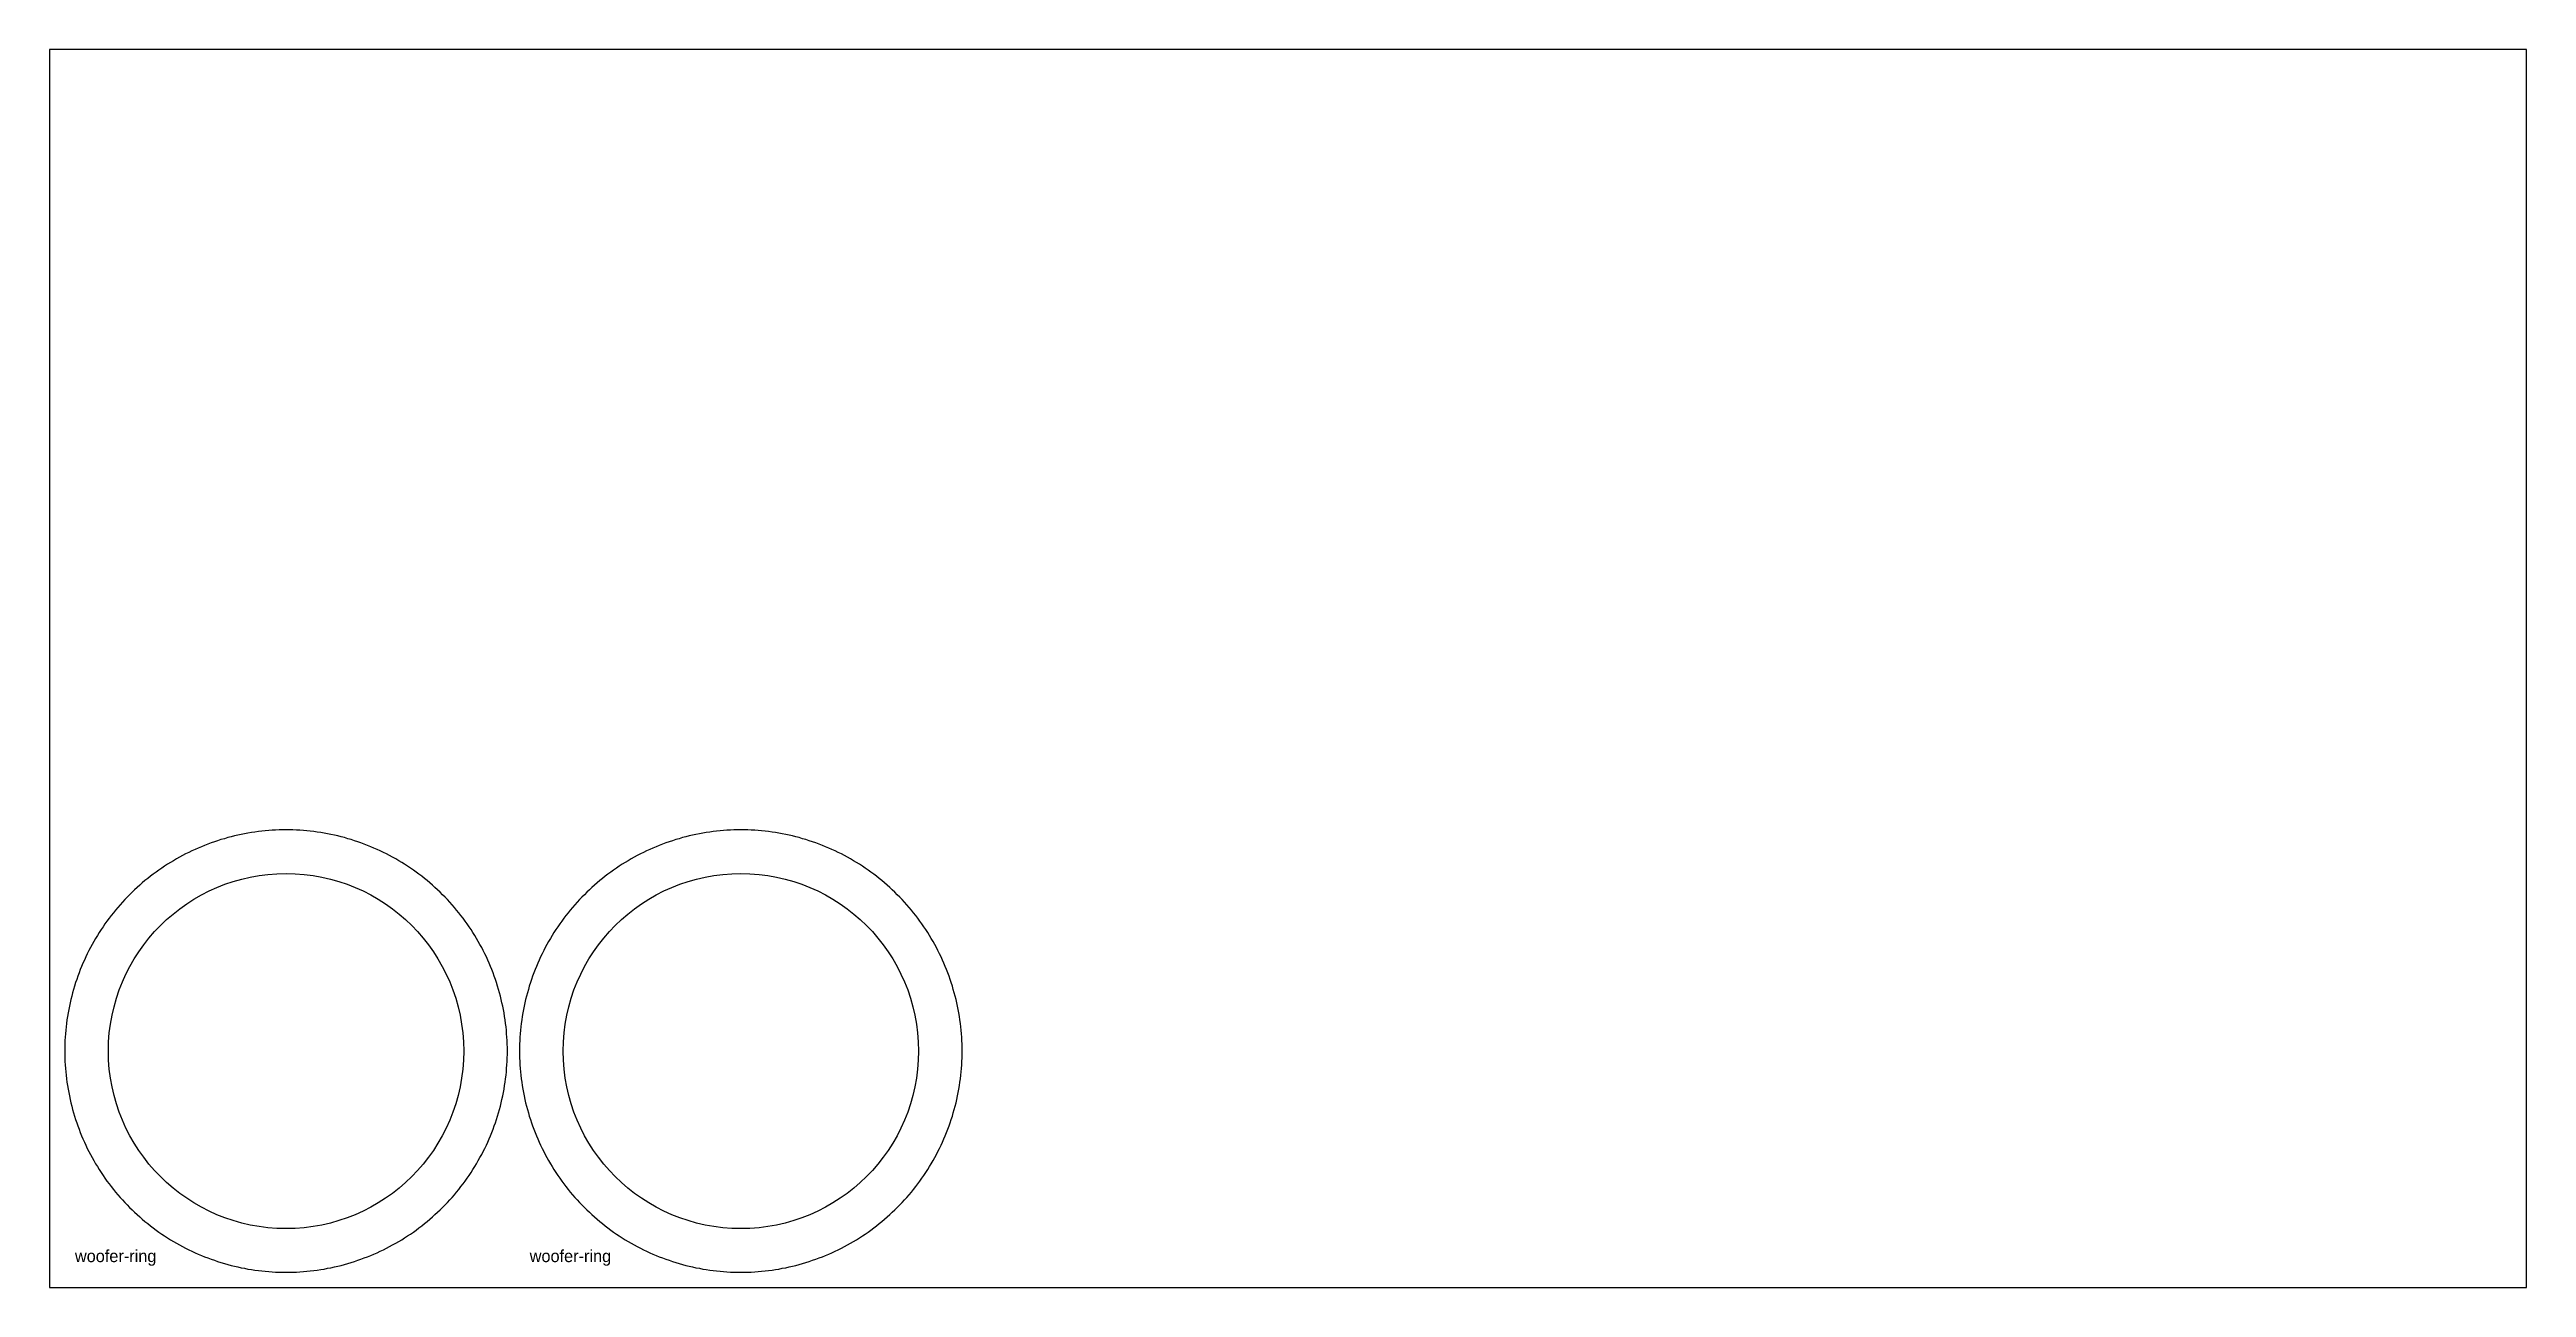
# Model space of a CAD drawing. Header units: millimetres. Extents: x 0 to 2440, y 0 to 1220.
import ezdxf

# ---------------------------------------------------------------- set-up
doc = ezdxf.new("R2010")
doc.units = ezdxf.units.MM
doc.layers.add('CUT_INSIDE', color=5, linetype='Continuous')
doc.layers.add('CUT_OUTSIDE', color=1, linetype='Continuous')

msp = doc.modelspace()

# ---------------------------------------------------------------- linework, layer by layer
at = {"layer": 'CUT_INSIDE'}
for centre in [(233, 233), (681, 233)]:
    msp.add_circle(centre, 175, dxfattribs=at)
at = {"layer": 'CUT_OUTSIDE'}
for points in [[(451, 233), (451, 236.4), (450.9, 239.8), (450.8, 243.3), (450.6, 246.7), (450.3, 250.1), (450, 253.5), (449.7, 256.9), (449.3, 260.3), (448.8, 263.7), (448.3, 267.1), (447.8, 270.5), (447.1, 273.8), (446.5, 277.2), (445.7, 280.6), (445, 283.9), (444.2, 287.2), (443.3, 290.5), (442.3, 293.8), (441.4, 297.1), (440.3, 300.4), (439.2, 303.6), (438.1, 306.8), (436.9, 310.1), (435.7, 313.3), (434.4, 316.4), (433.1, 319.6), (431.7, 322.7), (430.3, 325.8), (428.8, 328.9), (427.2, 332), (425.7, 335), (424, 338), (422.4, 341), (420.6, 344), (418.9, 346.9), (417.1, 349.8), (415.2, 352.7), (413.3, 355.5), (411.4, 358.4), (409.4, 361.1), (407.3, 363.9), (405.3, 366.6), (403.1, 369.3), (401, 372), (398.8, 374.6), (396.5, 377.2), (394.2, 379.7), (391.9, 382.2), (389.6, 384.7), (387.1, 387.1), (384.7, 389.6), (382.2, 391.9), (379.7, 394.2), (377.2, 396.5), (374.6, 398.8), (372, 401), (369.3, 403.1), (366.6, 405.3), (363.9, 407.3), (361.1, 409.4), (358.4, 411.4), (355.5, 413.3), (352.7, 415.2), (349.8, 417.1), (346.9, 418.9), (344, 420.6), (341, 422.4), (338, 424), (335, 425.7), (332, 427.2), (328.9, 428.8), (325.8, 430.3), (322.7, 431.7), (319.6, 433.1), (316.4, 434.4), (313.3, 435.7), (310.1, 436.9), (306.8, 438.1), (303.6, 439.2), (300.4, 440.3), (297.1, 441.4), (293.8, 442.3), (290.5, 443.3), (287.2, 444.2), (283.9, 445), (280.6, 445.7), (277.2, 446.5), (273.8, 447.1), (270.5, 447.8), (267.1, 448.3), (263.7, 448.8), (260.3, 449.3), (256.9, 449.7), (253.5, 450), (250.1, 450.3), (246.7, 450.6), (243.3, 450.8), (239.8, 450.9), (236.4, 451), (233, 451), (229.6, 451), (226.2, 450.9), (222.7, 450.8), (219.3, 450.6), (215.9, 450.3), (212.5, 450), (209.1, 449.7), (205.7, 449.3), (202.3, 448.8), (198.9, 448.3), (195.5, 447.8), (192.2, 447.1), (188.8, 446.5), (185.4, 445.7), (182.1, 445), (178.8, 444.2), (175.5, 443.3), (172.2, 442.3), (168.9, 441.4), (165.6, 440.3), (162.4, 439.2), (159.2, 438.1), (155.9, 436.9), (152.7, 435.7), (149.6, 434.4), (146.4, 433.1), (143.3, 431.7), (140.2, 430.3), (137.1, 428.8), (134, 427.2), (131, 425.7), (128, 424), (125, 422.4), (122, 420.6), (119.1, 418.9), (116.2, 417.1), (113.3, 415.2), (110.5, 413.3), (107.6, 411.4), (104.9, 409.4), (102.1, 407.3), (99.4, 405.3), (96.7, 403.1), (94, 401), (91.4, 398.8), (88.8, 396.5), (86.3, 394.2), (83.8, 391.9), (81.3, 389.6), (78.9, 387.1), (76.4, 384.7), (74.1, 382.2), (71.8, 379.7), (69.5, 377.2), (67.2, 374.6), (65, 372), (62.9, 369.3), (60.7, 366.6), (58.7, 363.9), (56.6, 361.1), (54.6, 358.4), (52.7, 355.5), (50.8, 352.7), (48.9, 349.8), (47.1, 346.9), (45.4, 344), (43.6, 341), (42, 338), (40.3, 335), (38.8, 332), (37.2, 328.9), (35.7, 325.8), (34.3, 322.7), (32.9, 319.6), (31.6, 316.4), (30.3, 313.3), (29.1, 310.1), (27.9, 306.8), (26.8, 303.6), (25.7, 300.4), (24.6, 297.1), (23.7, 293.8), (22.7, 290.5), (21.8, 287.2), (21, 283.9), (20.3, 280.6), (19.5, 277.2), (18.9, 273.8), (18.2, 270.5), (17.7, 267.1), (17.2, 263.7), (16.7, 260.3), (16.3, 256.9), (16, 253.5), (15.7, 250.1), (15.4, 246.7), (15.2, 243.3), (15.1, 239.8), (15, 236.4), (15, 233), (15, 229.6), (15.1, 226.2), (15.2, 222.7), (15.4, 219.3), (15.7, 215.9), (16, 212.5), (16.3, 209.1), (16.7, 205.7), (17.2, 202.3), (17.7, 198.9), (18.2, 195.5), (18.9, 192.2), (19.5, 188.8), (20.3, 185.4), (21, 182.1), (21.8, 178.8), (22.7, 175.5), (23.7, 172.2), (24.6, 168.9), (25.7, 165.6), (26.8, 162.4), (27.9, 159.2), (29.1, 155.9), (30.3, 152.7), (31.6, 149.6), (32.9, 146.4), (34.3, 143.3), (35.7, 140.2), (37.2, 137.1), (38.8, 134), (40.3, 131), (42, 128), (43.6, 125), (45.4, 122), (47.1, 119.1), (48.9, 116.2), (50.8, 113.3), (52.7, 110.5), (54.6, 107.6), (56.6, 104.9), (58.7, 102.1), (60.7, 99.4), (62.9, 96.7), (65, 94), (67.2, 91.4), (69.5, 88.8), (71.8, 86.3), (74.1, 83.8), (76.4, 81.3), (78.9, 78.9), (81.3, 76.4), (83.8, 74.1), (86.3, 71.8), (88.8, 69.5), (91.4, 67.2), (94, 65), (96.7, 62.9), (99.4, 60.7), (102.1, 58.7), (104.9, 56.6), (107.6, 54.6), (110.5, 52.7), (113.3, 50.8), (116.2, 48.9), (119.1, 47.1), (122, 45.4), (125, 43.6), (128, 42), (131, 40.3), (134, 38.8), (137.1, 37.2), (140.2, 35.7), (143.3, 34.3), (146.4, 32.9), (149.6, 31.6), (152.7, 30.3), (155.9, 29.1), (159.2, 27.9), (162.4, 26.8), (165.6, 25.7), (168.9, 24.6), (172.2, 23.7), (175.5, 22.7), (178.8, 21.8), (182.1, 21), (185.4, 20.3), (188.8, 19.5), (192.2, 18.9), (195.5, 18.2), (198.9, 17.7), (202.3, 17.2), (205.7, 16.7), (209.1, 16.3), (212.5, 16), (215.9, 15.7), (219.3, 15.4), (222.7, 15.2), (226.2, 15.1), (229.6, 15), (233, 15), (236.4, 15), (239.8, 15.1), (243.3, 15.2), (246.7, 15.4), (250.1, 15.7), (253.5, 16), (256.9, 16.3), (260.3, 16.7), (263.7, 17.2), (267.1, 17.7), (270.5, 18.2), (273.8, 18.9), (277.2, 19.5), (280.6, 20.3), (283.9, 21), (287.2, 21.8), (290.5, 22.7), (293.8, 23.7), (297.1, 24.6), (300.4, 25.7), (303.6, 26.8), (306.8, 27.9), (310.1, 29.1), (313.3, 30.3), (316.4, 31.6), (319.6, 32.9), (322.7, 34.3), (325.8, 35.7), (328.9, 37.2), (332, 38.8), (335, 40.3), (338, 42), (341, 43.6), (344, 45.4), (346.9, 47.1), (349.8, 48.9), (352.7, 50.8), (355.5, 52.7), (358.4, 54.6), (361.1, 56.6), (363.9, 58.7), (366.6, 60.7), (369.3, 62.9), (372, 65), (374.6, 67.2), (377.2, 69.5), (379.7, 71.8), (382.2, 74.1), (384.7, 76.4), (387.1, 78.9), (389.6, 81.3), (391.9, 83.8), (394.2, 86.3), (396.5, 88.8), (398.8, 91.4), (401, 94), (403.1, 96.7), (405.3, 99.4), (407.3, 102.1), (409.4, 104.9), (411.4, 107.6), (413.3, 110.5), (415.2, 113.3), (417.1, 116.2), (418.9, 119.1), (420.6, 122), (422.4, 125), (424, 128), (425.7, 131), (427.2, 134), (428.8, 137.1), (430.3, 140.2), (431.7, 143.3), (433.1, 146.4), (434.4, 149.6), (435.7, 152.7), (436.9, 155.9), (438.1, 159.2), (439.2, 162.4), (440.3, 165.6), (441.4, 168.9), (442.3, 172.2), (443.3, 175.5), (444.2, 178.8), (445, 182.1), (445.7, 185.4), (446.5, 188.8), (447.1, 192.2), (447.8, 195.5), (448.3, 198.9), (448.8, 202.3), (449.3, 205.7), (449.7, 209.1), (450, 212.5), (450.3, 215.9), (450.6, 219.3), (450.8, 222.7), (450.9, 226.2), (451, 229.6), (451, 233)], [(899, 233), (899, 236.4), (898.9, 239.8), (898.8, 243.3), (898.6, 246.7), (898.3, 250.1), (898, 253.5), (897.7, 256.9), (897.3, 260.3), (896.8, 263.7), (896.3, 267.1), (895.8, 270.5), (895.1, 273.8), (894.5, 277.2), (893.7, 280.6), (893, 283.9), (892.2, 287.2), (891.3, 290.5), (890.3, 293.8), (889.4, 297.1), (888.3, 300.4), (887.2, 303.6), (886.1, 306.8), (884.9, 310.1), (883.7, 313.3), (882.4, 316.4), (881.1, 319.6), (879.7, 322.7), (878.3, 325.8), (876.8, 328.9), (875.2, 332), (873.7, 335), (872, 338), (870.4, 341), (868.6, 344), (866.9, 346.9), (865.1, 349.8), (863.2, 352.7), (861.3, 355.5), (859.4, 358.4), (857.4, 361.1), (855.3, 363.9), (853.3, 366.6), (851.1, 369.3), (849, 372), (846.8, 374.6), (844.5, 377.2), (842.2, 379.7), (839.9, 382.2), (837.6, 384.7), (835.1, 387.1), (832.7, 389.6), (830.2, 391.9), (827.7, 394.2), (825.2, 396.5), (822.6, 398.8), (820, 401), (817.3, 403.1), (814.6, 405.3), (811.9, 407.3), (809.1, 409.4), (806.4, 411.4), (803.5, 413.3), (800.7, 415.2), (797.8, 417.1), (794.9, 418.9), (792, 420.6), (789, 422.4), (786, 424), (783, 425.7), (780, 427.2), (776.9, 428.8), (773.8, 430.3), (770.7, 431.7), (767.6, 433.1), (764.4, 434.4), (761.3, 435.7), (758.1, 436.9), (754.8, 438.1), (751.6, 439.2), (748.4, 440.3), (745.1, 441.4), (741.8, 442.3), (738.5, 443.3), (735.2, 444.2), (731.9, 445), (728.6, 445.7), (725.2, 446.5), (721.8, 447.1), (718.5, 447.8), (715.1, 448.3), (711.7, 448.8), (708.3, 449.3), (704.9, 449.7), (701.5, 450), (698.1, 450.3), (694.7, 450.6), (691.3, 450.8), (687.8, 450.9), (684.4, 451), (681, 451), (677.6, 451), (674.2, 450.9), (670.7, 450.8), (667.3, 450.6), (663.9, 450.3), (660.5, 450), (657.1, 449.7), (653.7, 449.3), (650.3, 448.8), (646.9, 448.3), (643.5, 447.8), (640.2, 447.1), (636.8, 446.5), (633.4, 445.7), (630.1, 445), (626.8, 444.2), (623.5, 443.3), (620.2, 442.3), (616.9, 441.4), (613.6, 440.3), (610.4, 439.2), (607.2, 438.1), (603.9, 436.9), (600.7, 435.7), (597.6, 434.4), (594.4, 433.1), (591.3, 431.7), (588.2, 430.3), (585.1, 428.8), (582, 427.2), (579, 425.7), (576, 424), (573, 422.4), (570, 420.6), (567.1, 418.9), (564.2, 417.1), (561.3, 415.2), (558.5, 413.3), (555.6, 411.4), (552.9, 409.4), (550.1, 407.3), (547.4, 405.3), (544.7, 403.1), (542, 401), (539.4, 398.8), (536.8, 396.5), (534.3, 394.2), (531.8, 391.9), (529.3, 389.6), (526.9, 387.1), (524.4, 384.7), (522.1, 382.2), (519.8, 379.7), (517.5, 377.2), (515.2, 374.6), (513, 372), (510.9, 369.3), (508.7, 366.6), (506.7, 363.9), (504.6, 361.1), (502.6, 358.4), (500.7, 355.5), (498.8, 352.7), (496.9, 349.8), (495.1, 346.9), (493.4, 344), (491.6, 341), (490, 338), (488.3, 335), (486.8, 332), (485.2, 328.9), (483.7, 325.8), (482.3, 322.7), (480.9, 319.6), (479.6, 316.4), (478.3, 313.3), (477.1, 310.1), (475.9, 306.8), (474.8, 303.6), (473.7, 300.4), (472.6, 297.1), (471.7, 293.8), (470.7, 290.5), (469.8, 287.2), (469, 283.9), (468.3, 280.6), (467.5, 277.2), (466.9, 273.8), (466.2, 270.5), (465.7, 267.1), (465.2, 263.7), (464.7, 260.3), (464.3, 256.9), (464, 253.5), (463.7, 250.1), (463.4, 246.7), (463.2, 243.3), (463.1, 239.8), (463, 236.4), (463, 233), (463, 229.6), (463.1, 226.2), (463.2, 222.7), (463.4, 219.3), (463.7, 215.9), (464, 212.5), (464.3, 209.1), (464.7, 205.7), (465.2, 202.3), (465.7, 198.9), (466.2, 195.5), (466.9, 192.2), (467.5, 188.8), (468.3, 185.4), (469, 182.1), (469.8, 178.8), (470.7, 175.5), (471.7, 172.2), (472.6, 168.9), (473.7, 165.6), (474.8, 162.4), (475.9, 159.2), (477.1, 155.9), (478.3, 152.7), (479.6, 149.6), (480.9, 146.4), (482.3, 143.3), (483.7, 140.2), (485.2, 137.1), (486.8, 134), (488.3, 131), (490, 128), (491.6, 125), (493.4, 122), (495.1, 119.1), (496.9, 116.2), (498.8, 113.3), (500.7, 110.5), (502.6, 107.6), (504.6, 104.9), (506.7, 102.1), (508.7, 99.4), (510.9, 96.7), (513, 94), (515.2, 91.4), (517.5, 88.8), (519.8, 86.3), (522.1, 83.8), (524.4, 81.3), (526.9, 78.9), (529.3, 76.4), (531.8, 74.1), (534.3, 71.8), (536.8, 69.5), (539.4, 67.2), (542, 65), (544.7, 62.9), (547.4, 60.7), (550.1, 58.7), (552.9, 56.6), (555.6, 54.6), (558.5, 52.7), (561.3, 50.8), (564.2, 48.9), (567.1, 47.1), (570, 45.4), (573, 43.6), (576, 42), (579, 40.3), (582, 38.8), (585.1, 37.2), (588.2, 35.7), (591.3, 34.3), (594.4, 32.9), (597.6, 31.6), (600.7, 30.3), (603.9, 29.1), (607.2, 27.9), (610.4, 26.8), (613.6, 25.7), (616.9, 24.6), (620.2, 23.7), (623.5, 22.7), (626.8, 21.8), (630.1, 21), (633.4, 20.3), (636.8, 19.5), (640.2, 18.9), (643.5, 18.2), (646.9, 17.7), (650.3, 17.2), (653.7, 16.7), (657.1, 16.3), (660.5, 16), (663.9, 15.7), (667.3, 15.4), (670.7, 15.2), (674.2, 15.1), (677.6, 15), (681, 15), (684.4, 15), (687.8, 15.1), (691.3, 15.2), (694.7, 15.4), (698.1, 15.7), (701.5, 16), (704.9, 16.3), (708.3, 16.7), (711.7, 17.2), (715.1, 17.7), (718.5, 18.2), (721.8, 18.9), (725.2, 19.5), (728.6, 20.3), (731.9, 21), (735.2, 21.8), (738.5, 22.7), (741.8, 23.7), (745.1, 24.6), (748.4, 25.7), (751.6, 26.8), (754.8, 27.9), (758.1, 29.1), (761.3, 30.3), (764.4, 31.6), (767.6, 32.9), (770.7, 34.3), (773.8, 35.7), (776.9, 37.2), (780, 38.8), (783, 40.3), (786, 42), (789, 43.6), (792, 45.4), (794.9, 47.1), (797.8, 48.9), (800.7, 50.8), (803.5, 52.7), (806.4, 54.6), (809.1, 56.6), (811.9, 58.7), (814.6, 60.7), (817.3, 62.9), (820, 65), (822.6, 67.2), (825.2, 69.5), (827.7, 71.8), (830.2, 74.1), (832.7, 76.4), (835.1, 78.9), (837.6, 81.3), (839.9, 83.8), (842.2, 86.3), (844.5, 88.8), (846.8, 91.4), (849, 94), (851.1, 96.7), (853.3, 99.4), (855.3, 102.1), (857.4, 104.9), (859.4, 107.6), (861.3, 110.5), (863.2, 113.3), (865.1, 116.2), (866.9, 119.1), (868.6, 122), (870.4, 125), (872, 128), (873.7, 131), (875.2, 134), (876.8, 137.1), (878.3, 140.2), (879.7, 143.3), (881.1, 146.4), (882.4, 149.6), (883.7, 152.7), (884.9, 155.9), (886.1, 159.2), (887.2, 162.4), (888.3, 165.6), (889.4, 168.9), (890.3, 172.2), (891.3, 175.5), (892.2, 178.8), (893, 182.1), (893.7, 185.4), (894.5, 188.8), (895.1, 192.2), (895.8, 195.5), (896.3, 198.9), (896.8, 202.3), (897.3, 205.7), (897.7, 209.1), (898, 212.5), (898.3, 215.9), (898.6, 219.3), (898.8, 222.7), (898.9, 226.2), (899, 229.6), (899, 233)]]:
    msp.add_lwpolyline(points, close=True, dxfattribs=at)
at = {"layer": 'SHEET_EDGE'}
msp.add_lwpolyline([(0, 0), (2440, 0), (2440, 1220), (0, 1220)], close=True, dxfattribs=at)

# ---------------------------------------------------------------- texts
at = {"layer": 'NOTES'}
for p in [(25, 25), (473, 25)]:
    msp.add_text('woofer-ring', height=12, dxfattribs=at).set_placement(p)

doc.saveas('drawing.dxf')
